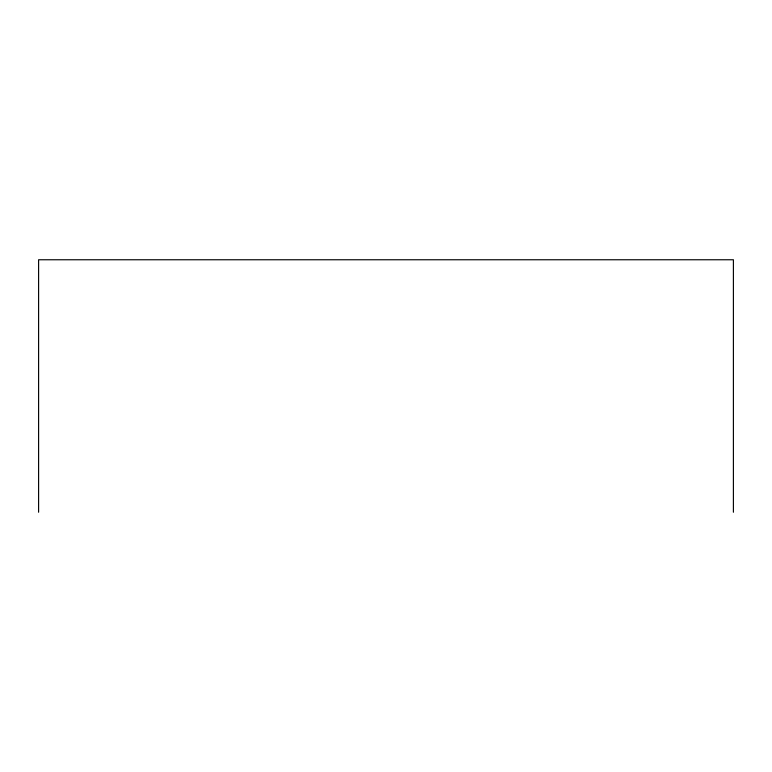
<?xml version="1.0" encoding="UTF-8"?>
<svg xmlns="http://www.w3.org/2000/svg" width="772" height="772" viewBox="0 0 772 772"><rect width="100%" height="100%" fill="white"/><g stroke="black" fill="none" stroke-linecap="round" stroke-linejoin="round"><path stroke-width="1.16" d="M733.4 512.241L733.4 259.759L38.6 259.759L38.6 512.241"/></g></svg>
